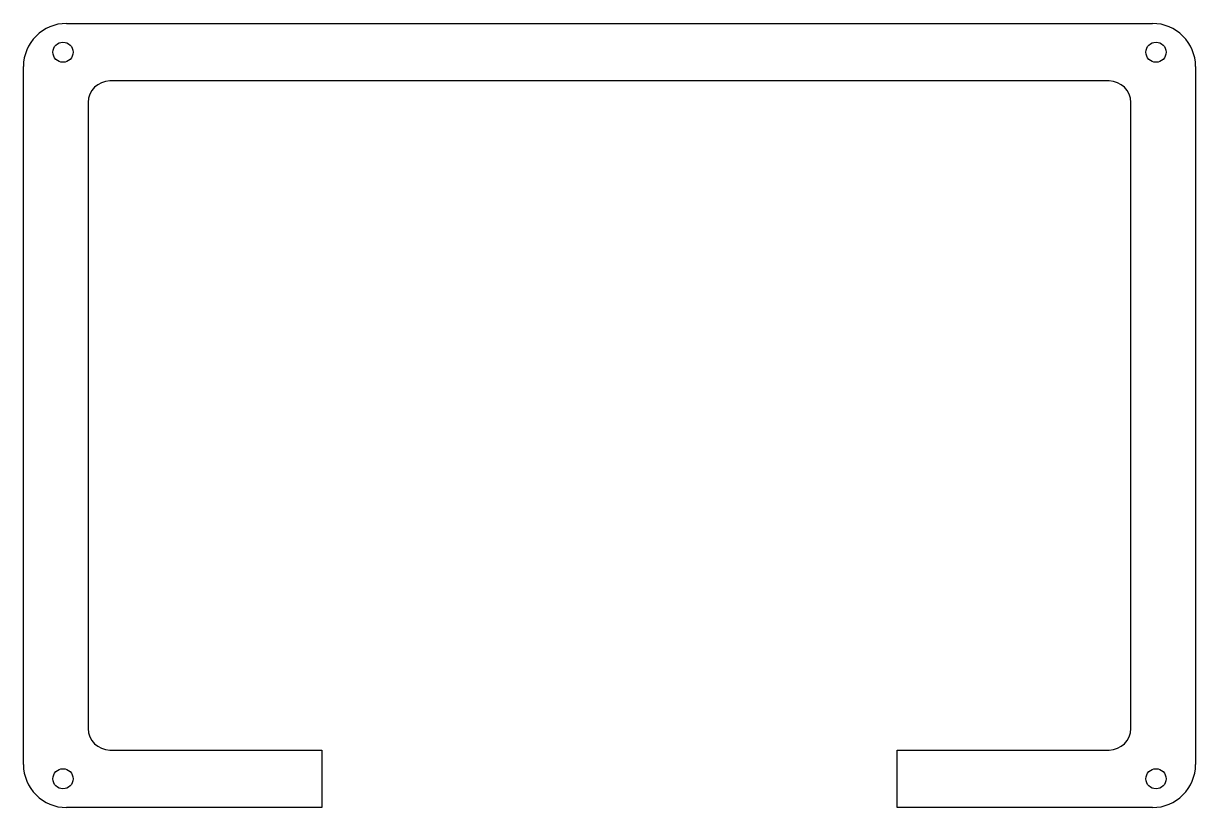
# Model space of a CAD drawing. Header units: millimetres. Extents: x -82 to 82, y -54 to 54.
import ezdxf

# ---------------------------------------------------------------- set-up
doc = ezdxf.new("R2010")
doc.units = ezdxf.units.MM

msp = doc.modelspace()

# ---------------------------------------------------------------- linework, layer by layer
for p, q in [((-75.5, 54.5), (75.5, 54.5)), ((-81.5, -48.5), (-81.5, 48.5)), ((81.5, 48.5), (81.5, -48.5)), ((69.5, 46.5), (-69.5, 46.5)), ((-72.5, 43.5), (-72.5, -43.5)), ((72.5, -43.5), (72.5, 43.5)), ((-69.5, -46.5), (-40, -46.5)), ((-40, -46.5), (-40, -54.5)), ((40, -54.5), (40, -46.5)), ((40, -46.5), (69.5, -46.5)), ((-40, -54.5), (-75.5, -54.5)), ((75.5, -54.5), (40, -54.5))]:
    msp.add_line(p, q)
for centre in [(-76, 50.5), (76, 50.5), (-76, -50.5), (76, -50.5)]:
    msp.add_circle(centre, 1.4)
for centre, radius, start, end in [((-75.5, 48.5), 6, 90, 180), ((75.5, 48.5), 6, 0, 90), ((-69.5, 43.5), 3, 90, 180), ((69.5, 43.5), 3, 0, 90), ((-69.5, -43.5), 3, 180, 270), ((69.5, -43.5), 3, -90, 0), ((-75.5, -48.5), 6, 180, 270), ((75.5, -48.5), 6, -90, 0)]:
    msp.add_arc(centre, radius, start, end)

doc.saveas('drawing.dxf')
